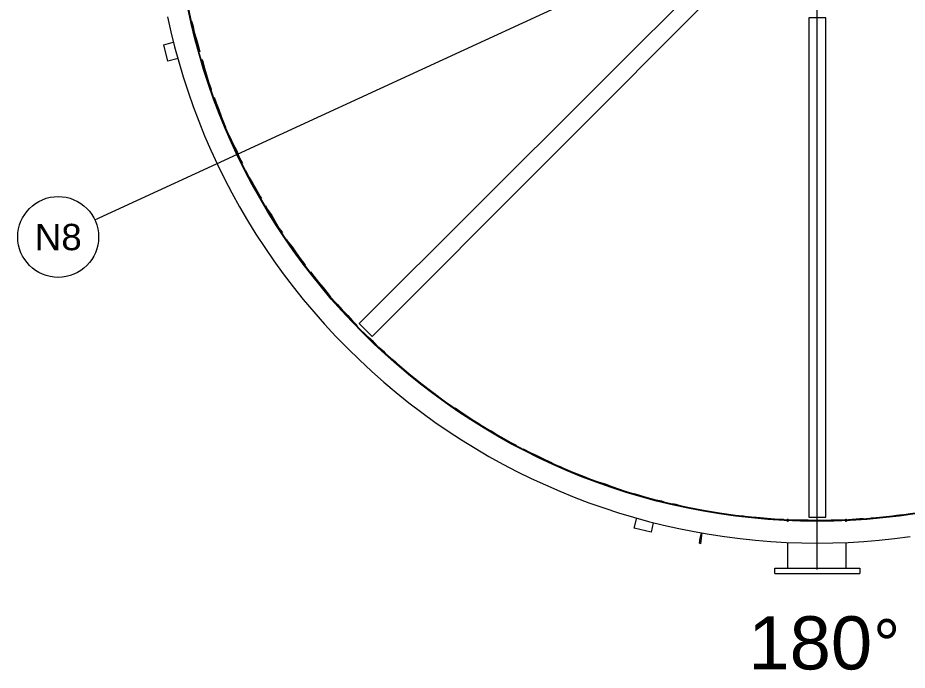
# Model space of a CAD drawing. Header units: millimetres. Extents: x 0 to 62767, y -13570 to 23963.
# Drawn here: x 11638 to 14133, y 12846 to 14674 of the extents above; entities that cross this region are included whole.
import ezdxf

# ---------------------------------------------------------------- set-up
doc = ezdxf.new("R2010")
doc.units = ezdxf.units.MM

msp = doc.modelspace()

# ---------------------------------------------------------------- hatches: boundary and pattern name
h = msp.add_hatch(color=7)
edge = h.paths.add_edge_path()
edge.add_arc((13798.095, 13266.666), 3.81, 0, 360)
h = msp.add_hatch(color=7)
edge = h.paths.add_edge_path()
edge.add_arc((13798.095, 13264.762), 3.81, 0, 360)
h = msp.add_hatch(color=7)
edge = h.paths.add_edge_path()
edge.add_arc((13961.905, 13266.666), 3.81, 0, 360)
h = msp.add_hatch(color=7)
edge = h.paths.add_edge_path()
edge.add_arc((13961.905, 13264.762), 3.81, 0, 360)

# ---------------------------------------------------------------- linework, layer by layer
at = {"color": 7, "lineweight": 0}
for points in [[(13880, 15310.476), (13880, 13190.476)], [(13880, 15169.524), (13880, 13127.619)], [(13689.524, 14952.381), (11853.333, 14106.666)], [(12057.869, 14677.465), (12067.417, 14634.911), (12077.969, 14592.551), (12089.523, 14550.403), (12102.079, 14508.487), (12115.637, 14466.821), (12130.196, 14425.424), (12145.756, 14384.315), (12162.316, 14343.513), (12179.876, 14303.038), (12198.436, 14262.906), (12217.994, 14223.139), (12238.552, 14183.754), (12260.107, 14144.771), (12282.661, 14106.209), (12306.211, 14068.085), (12330.759, 14030.42), (12356.303, 13993.232), (12382.843, 13956.541), (12410.378, 13920.364), (12438.909, 13884.722), (12468.434, 13849.632), (12498.953, 13815.114), (12530.467, 13781.186), (12562.974, 13747.869), (12596.288, 13715.359), (12630.212, 13683.842), (12664.727, 13653.319), (12699.814, 13623.79), (12735.454, 13595.256), (12771.627, 13567.716), (12808.316, 13541.173), (12845.502, 13515.625), (12883.164, 13491.074), (12921.285, 13467.519), (12959.845, 13444.962), (12998.826, 13423.403), (13038.209, 13402.841), (13077.974, 13383.278), (13118.104, 13364.715), (13158.578, 13347.15), (13199.378, 13330.586), (13240.485, 13315.022), (13281.881, 13300.459), (13323.545, 13286.897), (13365.46, 13274.336), (13407.607, 13262.778), (13449.966, 13252.223), (13492.519, 13242.67), (13535.246, 13234.12), (13578.129, 13226.575), (13621.149, 13220.034), (13664.287, 13214.498), (13707.524, 13209.966), (13750.842, 13206.441), (13794.22, 13203.921), (13837.641, 13202.408), (13881.085, 13201.902), (13924.534, 13202.403), (13967.968, 13203.912), (14011.369, 13206.43), (14054.718, 13209.956), (14097.995, 13214.491), (14141.183, 13220.036)], [(12125.714, 14664.761), (12129.524, 14653.333), (12133.333, 14634.285), (12139.048, 14613.333), (12144.762, 14594.286), (12148.572, 14579.047)], [(12059.047, 14552.38), (12047.619, 14598.095), (12074.286, 14605.714)], [(12087.619, 14560), (12059.047, 14552.38)], [(12154.285, 14558.095), (12156.19, 14554.285), (12161.905, 14533.333), (12167.619, 14514.285), (12173.333, 14495.238), (12180.952, 14474.285), (12180.952, 14472.381)], [(12188.571, 14451.429), (12194.285, 14436.19), (12201.904, 14417.143), (12209.524, 14396.19), (12217.143, 14377.143), (12220.952, 14367.619)], [(12230.476, 14346.667), (12234.286, 14339.048), (12241.904, 14320), (12251.428, 14302.857), (12259.047, 14283.809), (12268.571, 14266.666)], [(12278.095, 14245.714), (12287.619, 14226.667), (12297.142, 14209.524), (12308.572, 14190.476), (12318.096, 14173.333), (12321.905, 14167.618)], [(12333.333, 14148.572), (12339.048, 14137.142), (12350.476, 14119.999), (12360, 14102.857), (12371.428, 14083.81), (12380.952, 14072.38)], [(12392.38, 14053.334), (12394.286, 14049.524), (12407.619, 14032.381), (12419.047, 14015.237), (12430.477, 14000), (12443.809, 13982.857), (12445.714, 13980.952)], [(12459.047, 13961.905), (12468.572, 13950.475), (12481.905, 13933.333), (12495.238, 13918.095), (12508.572, 13900.952), (12514.285, 13893.334)], [(12529.524, 13876.191), (12535.237, 13870.476), (12548.571, 13855.237), (12563.81, 13840), (12577.143, 13824.761), (12590.477, 13811.429)], [(12670.476, 13733.334), (12666.666, 13737.143), (12651.429, 13750.476), (12636.19, 13765.714), (12620.953, 13779.047), (12605.714, 13794.286)], [(12687.619, 13718.095), (12697.143, 13710.476), (12712.38, 13695.237), (12729.523, 13681.904), (12744.762, 13668.572), (12756.19, 13660.952)], [(12773.333, 13645.714), (12777.142, 13643.809), (12794.286, 13630.476), (12809.524, 13619.047), (12826.666, 13605.714), (12843.809, 13594.286), (12845.715, 13592.381)], [(12864.761, 13580.952), (12878.095, 13571.428), (12895.238, 13560), (12912.38, 13548.571), (12931.429, 13537.143), (12939.047, 13531.428)], [(12958.095, 13520), (12965.714, 13516.191), (12984.762, 13504.761), (13001.905, 13495.238), (13020.952, 13483.809), (13036.191, 13476.19)], [(13137.142, 13426.666), (13131.429, 13428.571), (13112.381, 13438.095), (13093.333, 13447.619), (13076.19, 13455.238), (13057.143, 13464.762)], [(13158.094, 13417.143), (13169.524, 13411.428), (13188.571, 13403.81), (13207.619, 13396.19), (13226.667, 13388.571), (13240, 13382.857)], [(13260.953, 13375.237), (13266.666, 13373.333), (13285.714, 13367.619), (13304.762, 13360), (13323.809, 13354.285), (13344.761, 13346.667), (13346.667, 13346.667)], [(13367.619, 13340.952), (13384.762, 13335.238), (13403.81, 13329.524), (13424.762, 13323.809), (13443.809, 13320), (13453.333, 13316.19)], [(13476.19, 13312.381), (13483.809, 13310.476), (13504.761, 13304.762), (13525.715, 13300.952), (13544.761, 13297.142), (13563.81, 13293.333)], [(13584.762, 13289.523), (13586.666, 13289.523), (13607.619, 13285.714), (13626.666, 13283.809), (13647.618, 13279.999), (13668.572, 13278.095), (13674.285, 13278.095)], [(14032.381, 13272.381), (14041.904, 13272.381), (14062.856, 13274.286), (14081.904, 13276.19), (14102.857, 13279.999), (14119.999, 13281.905)], [(13415.238, 13232.38), (13367.619, 13243.81), (13375.237, 13272.381)], [(13420.953, 13259.047), (13415.238, 13232.38)], [(13697.143, 13274.286), (13710.476, 13274.286), (13731.428, 13272.381), (13750.476, 13270.477), (13771.429, 13268.571), (13786.666, 13268.571)], [(13807.618, 13266.666), (13813.333, 13266.666), (13834.285, 13266.666), (13855.237, 13266.666), (13876.191, 13264.762), (13897.143, 13264.762)], [(13919.999, 13266.666), (13937.143, 13266.666), (13958.095, 13266.666), (13979.048, 13268.571), (14000, 13270.477), (14009.524, 13270.477)], [(13550.476, 13201.904), (13552.38, 13215.238), (13556.191, 13230.476)], [(13554.286, 13200), (13556.191, 13215.238), (13558.095, 13230.476)], [(13554.286, 13200), (13550.476, 13201.904)], [(13798.095, 13131.429), (13798.095, 13203.809)], [(13961.905, 13131.429), (13961.905, 13203.809)], [(13761.905, 13116.19), (13761.905, 13131.429), (14000, 13131.429), (14000, 13116.19)], [(13761.905, 13116.19), (14000, 13116.19)]]:
    msp.add_lwpolyline(points, dxfattribs=at)
for points in [[(12596.19, 13817.142), (12632.381, 13780.953), (13620.953, 14771.429), (13586.666, 14805.714)], [(13857.143, 13274.286), (13904.762, 13274.286), (13904.762, 14674.285), (13857.143, 14674.285)]]:
    msp.add_lwpolyline(points, close=True, dxfattribs=at)
for centre, radius in [((13880.952, 15065.714), 1802.857), ((13880.952, 15065.714), 1800.952), ((11751.429, 14060), 113.333)]:
    msp.add_circle(centre, radius, dxfattribs=at)

# ---------------------------------------------------------------- texts
at = {"color": 7, "attachment_point": 1}
for s, insert, char_height in [('{\\fArial|b0|i0|c0;N8}', (11685.715, 14096.692), 73.83514), ('{\\fArial|b0|i0|c0;180}', (13687.619, 12996.656), 149.03763), ('{\\fAIGDT|b0|i0|c0;~}', (14038.095, 12988.453), 140.83371)]:
    msp.add_mtext(s, dxfattribs=dict(at, insert=insert, char_height=char_height))

doc.saveas('drawing.dxf')
